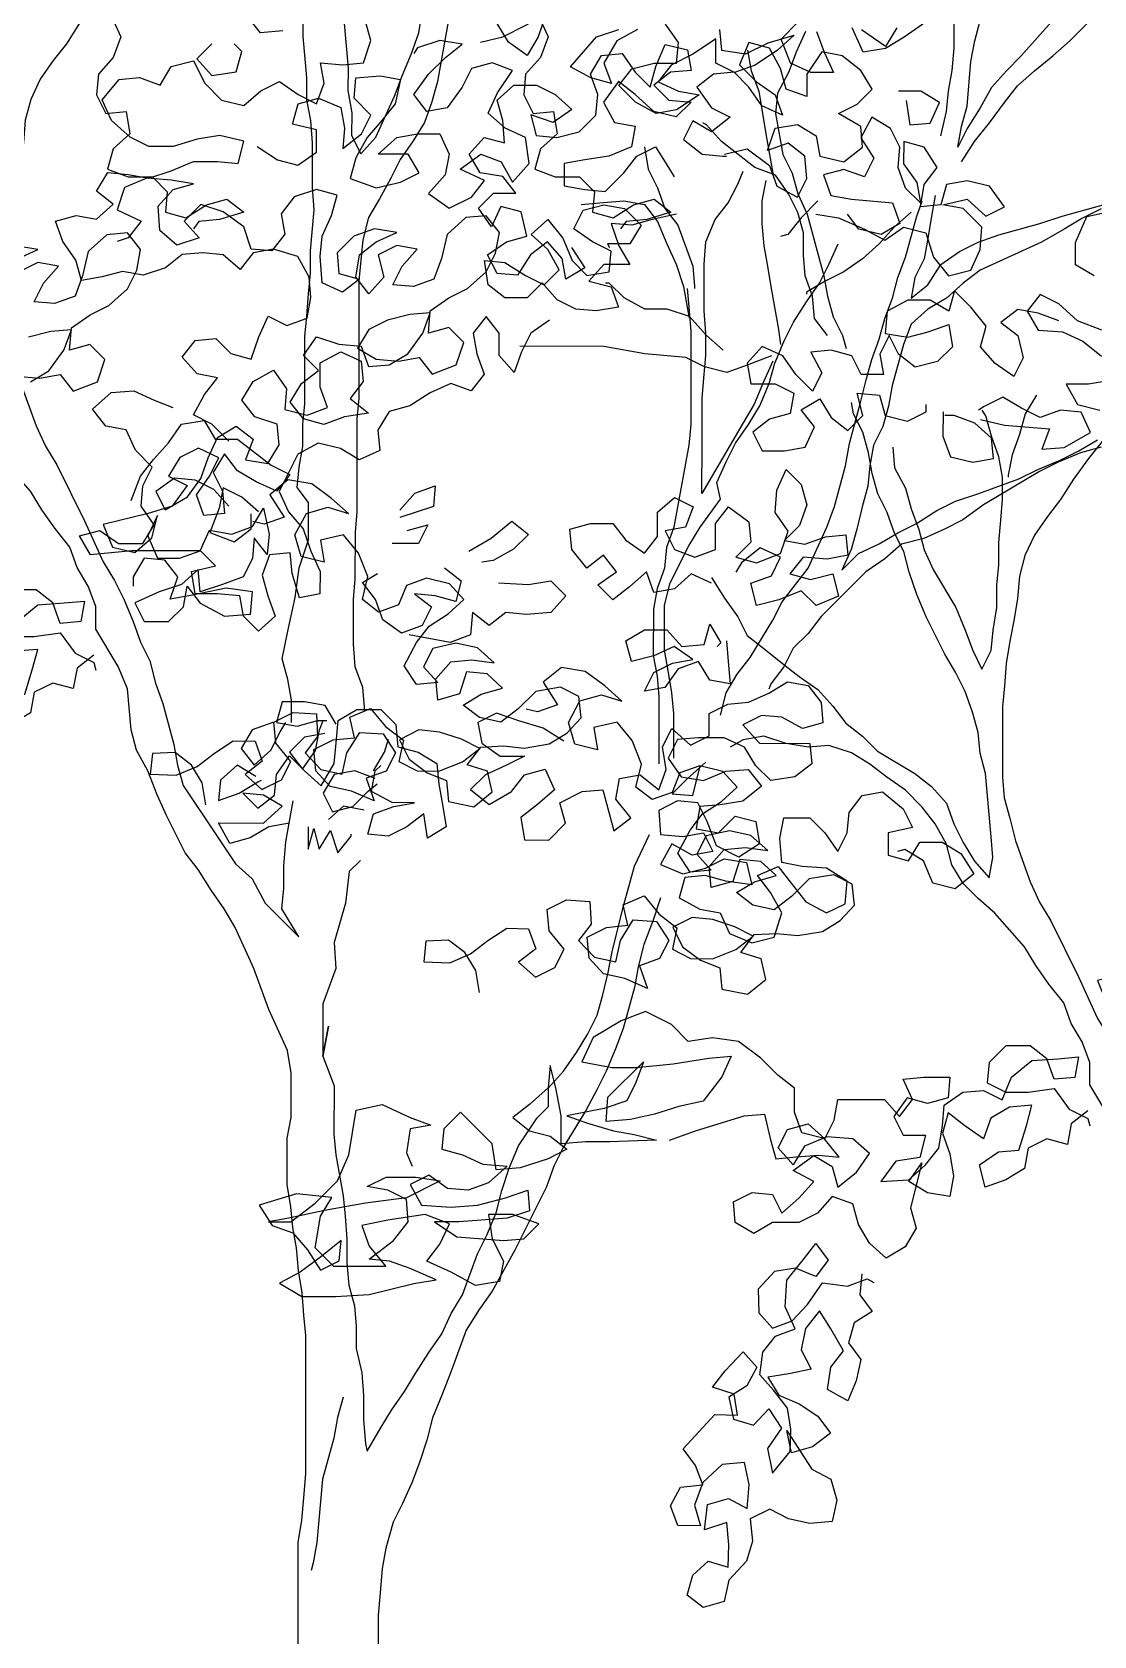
# Model space of a CAD drawing. Header units: inches. Extents: x 350994 to 353538, y 1581369 to 1583842.
# Drawn here: x 351256.225 to 351257.153, y 1583030.425 to 1583031.826 of the extents above; entities that cross this region are included whole.
import ezdxf

# ---------------------------------------------------------------- set-up
doc = ezdxf.new("R2010")
doc.units = ezdxf.units.IN
doc.header["$MEASUREMENT"] = 0
doc.linetypes.add('1', pattern=[0])
doc.layers.add('TREE', color=81, linetype='1')

# ---------------------------------------------------------------- blocks, each defined once
blk = doc.blocks.new('TREE_4')
at = {"color": 94}
for points in [[(-581.5, 6391.4), (-610.4, 6371.2), (-639.3, 6353.8), (-674, 6348.1), (-691.3, 6385.7)], [(-622, 6385.6), (-639.3, 6356.7), (-676.9, 6382.8)], [(-746.3, 6380), (-734.7, 6348.1), (-720.3, 6316.3), (-755, 6316.4), (-786.8, 6330.8), (-801.2, 6368.4), (-775.2, 6394.4)], [(-896.6, 6383), (-893.8, 6351.2), (-856.2, 6345.4), (-821.5, 6362.7), (-781, 6374.2), (-807, 6351.1), (-841.7, 6328), (-873.6, 6316.5), (-902.5, 6330.9), (-902.4, 6368.5), (-937.1, 6345.4), (-971.9, 6328.1), (-992.1, 6302.1), (-960.3, 6287.6), (-928.5, 6281.8), (-963.2, 6258.7), (-995.1, 6253), (-1026.8, 6270.3), (-1052.8, 6296.4), (-1032.6, 6322.4), (-997.9, 6331), (-963.2, 6331), (-960.3, 6362.8), (-980.5, 6391.7)], [(-1023.8, 6383.1), (-1055.7, 6365.8), (-1075.9, 6331.1), (-1064.4, 6299.3), (-1096.2, 6308), (-1128, 6325.4), (-1087.5, 6371.6), (-1052.8, 6383.1)], [(-1839.4, 6403.5), (-1825, 6371.7), (-1836.6, 6339.9), (-1859.7, 6313.9), (-1862.6, 6282.1), (-1848.2, 6253.1), (-1816.4, 6256), (-1810.7, 6221.3), (-1836.7, 6198.2), (-1845.4, 6166.4), (-1813.6, 6154.8), (-1776, 6154.8), (-1752.9, 6131.6), (-1755.8, 6099.8), (-1724, 6091.1), (-1692.2, 6111.3), (-1660.4, 6120), (-1634.4, 6099.7), (-1672, 6088.2), (-1703.8, 6085.3), (-1712.5, 6073.8)], [(-1657.6, 5744.7), (-1683.6, 5770.7), (-1712.5, 5785.2), (-1695.1, 5817), (-1674.9, 5843), (-1706.7, 5848.8), (-1729.8, 5874.9), (-1709.5, 5900.9), (-1677.7, 5903.7), (-1654.6, 5880.6), (-1622.8, 5871.9), (-1611.2, 5906.6), (-1596.7, 5938.4), (-1567.8, 5923.9), (-1536, 5935.4), (-1530.2, 5967.2), (-1533.1, 5999), (-1550.4, 6030.8), (-1588, 6042.4), (-1619.8, 6036.7), (-1640, 6010.7), (-1666, 6033.8), (-1697.8, 6036.8), (-1729.6, 6033.9), (-1755.7, 6013.7), (-1790.4, 6002.2), (-1822.2, 6008), (-1854, 5999.3), (-1885.8, 5993.6), (-1894.5, 6025.4), (-1914.7, 6054.3), (-1926.2, 6086.1), (-1894.4, 6094.8), (-1862.6, 6089), (-1836.6, 6112.1), (-1862.6, 6132.3), (-1845.2, 6161.2), (-1813.4, 6158.3), (-1781.6, 6152.5), (-1746.9, 6164), (-1712.2, 6178.4), (-1674.6, 6178.4), (-1642.8, 6175.5), (-1634.1, 6210.2), (-1671.6, 6218.9), (-1706.4, 6213.1), (-1743.9, 6201.6), (-1781.5, 6201.6), (-1810.4, 6216.1), (-1839.3, 6242.2), (-1853.8, 6274), (-1827.7, 6305.8), (-1795.9, 6308.6), (-1764.1, 6297), (-1746.7, 6325.9), (-1712, 6334.6), (-1694.7, 6299.9), (-1668.7, 6273.8), (-1634, 6265.1), (-1608, 6288.2), (-1579.1, 6302.7), (-1550.2, 6282.4), (-1521.3, 6267.9), (-1509.7, 6299.7), (-1515.4, 6331.5), (-1480.7, 6328.6), (-1448.9, 6331.4), (-1437.3, 6366.1), (-1446, 6397.9)], [(-1177.1, 6403.5), (-1162.6, 6371.7), (-1174.2, 6339.9), (-1197.4, 6313.9), (-1200.3, 6282.1), (-1185.9, 6253.1), (-1154.1, 6256), (-1148.3, 6221.3), (-1174.4, 6198.2), (-1183.1, 6166.4), (-1151.3, 6154.8), (-1113.7, 6154.8), (-1090.6, 6131.6), (-1093.5, 6099.8), (-1061.7, 6091.1), (-1029.9, 6111.3), (-998.1, 6120), (-972.1, 6099.7), (-1009.7, 6088.2), (-1041.5, 6085.3), (-1050.2, 6073.8)], [(-763.6, 6380), (-778.1, 6348.2), (-789.7, 6316.4), (-807.1, 6284.6), (-810, 6252.8), (-798.5, 6189.2), (-784.1, 6160.3), (-775.4, 6128.4), (-761, 6096.6), (-735.1, 6001.2), (-729.3, 5969.4), (-720.7, 5937.6), (-706.2, 5908.6), (-700.5, 5888.4)], [(-1613.8, 6201.5), (-1582.1, 6181.2), (-1550.3, 6172.5), (-1521.3, 6192.7), (-1521.3, 6227.4), (-1558.9, 6236.1), (-1550.2, 6267.9), (-1518.4, 6276.6), (-1483.7, 6262.1), (-1477.9, 6230.3), (-1480.8, 6198.5), (-1451.9, 6221.6), (-1437.4, 6250.5), (-1463.4, 6276.5), (-1460.5, 6308.3), (-1422.9, 6311.2), (-1391.1, 6305.4), (-1399.8, 6267.8), (-1420.1, 6241.8), (-1443.2, 6215.8), (-1460.6, 6184), (-1469.3, 6152.2), (-1428.9, 6137.7), (-1391.3, 6146.4), (-1362.3, 6160.8), (-1379.7, 6189.7), (-1425.9, 6189.8), (-1397, 6215.7), (-1365.2, 6221.5), (-1330.5, 6221.5), (-1316, 6189.7), (-1321.9, 6157.9), (-1347.9, 6129), (-1316.1, 6105.8), (-1281.4, 6123.1), (-1261.1, 6149.1), (-1298.7, 6166.5), (-1266.9, 6189.6), (-1235.1, 6178), (-1217.8, 6146.2), (-1191.7, 6175.1), (-1197.5, 6215.6), (-1229.3, 6230), (-1255.3, 6253.2), (-1240.8, 6285), (-1217.6, 6319.7), (-1249.4, 6331.3), (-1281.2, 6322.6), (-1295.7, 6293.7), (-1318.9, 6261.9), (-1350.7, 6256.2), (-1370.9, 6282.2), (-1347.7, 6314), (-1321.7, 6340), (-1295.7, 6360.2), (-1330.3, 6366), (-1365, 6354.5), (-1370.8, 6345.8)], [(-853.3, 6351.1), (-847.5, 6319.3), (-836, 6287.5), (-824.5, 6218.1), (-813, 6154.5)], [(-607.6, 6272.9), (-601.9, 6235.3), (-570, 6238.1), (-555.6, 6269.9), (-584.5, 6287.3), (-619.2, 6287.3)], [(-729.4, 5908.7), (-749.6, 5934.7), (-752.4, 5969.4), (-764, 6001.2), (-766.8, 6033), (-766.8, 6067.7), (-775.5, 6099.5), (-789.9, 6128.5), (-810.1, 6157.4), (-841.9, 6169), (-893.9, 6209.5), (-917, 6235.5), (-922.8, 6238.4)], [(-1657.7, 5643.5), (-1680.8, 5669.6), (-1709.7, 5684), (-1741.5, 5687), (-1770.5, 5666.7), (-1756, 5637.8), (-1721.3, 5658), (-1701, 5686.9), (-1689.5, 5718.7), (-1675, 5750.5), (-1646, 5767.8), (-1620, 5747.6), (-1631.6, 5715.8), (-1596.9, 5710), (-1579.6, 5738.8), (-1582.4, 5770.7), (-1617.1, 5782.3), (-1637.3, 5808.3), (-1620, 5837.2), (-1588.1, 5854.5), (-1567.9, 5825.6), (-1570.8, 5793.8), (-1536.2, 5785.1), (-1504.3, 5796.6), (-1515.9, 5828.4), (-1515.8, 5866), (-1484, 5883.3), (-1452.2, 5868.8), (-1449.4, 5837), (-1469.6, 5811), (-1440.7, 5787.9), (-1478.3, 5782.1), (-1510.1, 5770.6), (-1541.9, 5779.3), (-1562.2, 5805.3), (-1544.8, 5834.2), (-1518.7, 5854.4), (-1541.9, 5877.6), (-1521.6, 5906.5), (-1486.9, 5894.9), (-1452.2, 5892), (-1440.7, 5860.2), (-1408.9, 5863), (-1379.9, 5880.3), (-1356.8, 5912.1), (-1345.2, 5943.9), (-1377, 5941.1), (-1411.7, 5932.4), (-1440.6, 5918), (-1458, 5889.1), (-1429.1, 5871.7), (-1394.4, 5868.8), (-1362.6, 5874.5), (-1342.4, 5848.5), (-1304.8, 5862.9), (-1293.2, 5897.6), (-1316.3, 5920.8), (-1348.1, 5912.1), (-1345.2, 5946.8), (-1316.3, 5967), (-1287.3, 5981.5), (-1258.4, 6007.4), (-1243.9, 6036.3), (-1238.1, 6068.1), (-1258.3, 6094.2), (-1290.1, 6091.3), (-1319.1, 6065.3), (-1327.8, 6027.7), (-1339.4, 5996), (-1371.2, 5984.4), (-1403, 5987.3), (-1388.5, 6016.2), (-1365.3, 6042.2), (-1397.1, 6048.1), (-1426.1, 6033.6), (-1417.4, 5998.9), (-1440.6, 5972.9), (-1460.8, 5999), (-1455, 6033.6), (-1428.9, 6053.9), (-1397.1, 6068.3), (-1431.8, 6074.1), (-1463.6, 6062.6), (-1489.7, 6036.6), (-1486.8, 6004.8), (-1455, 5996.1), (-1481, 5975.8), (-1512.8, 5990.3), (-1515.7, 6030.8), (-1512.8, 6062.6), (-1498.3, 6094.4), (-1489.6, 6126.2), (-1521.4, 6134.9), (-1556.1, 6123.4), (-1576.3, 6097.4), (-1570.6, 6065.6), (-1590.9, 6039.6), (-1622.7, 6042.5), (-1634.2, 6077.2), (-1666, 6100.3), (-1700.7, 6111.9), (-1726.7, 6085.9), (-1703.6, 6059.9), (-1738.3, 6048.4), (-1764.3, 6071.5), (-1767.2, 6109.1), (-1744, 6135.1), (-1712.2, 6143.8), (-1746.9, 6149.6), (-1784.5, 6152.5), (-1819.2, 6138.1), (-1830.8, 6103.4), (-1793.2, 6086), (-1813.5, 6060), (-1830.8, 6054.2)], [(-1965.2, 5836.6), (-1936.3, 5853.9), (-1913.1, 5885.7), (-1901.5, 5917.5), (-1933.4, 5914.6), (-1968.1, 5906)], [(-1985.5, 5845.3), (-1950.8, 5842.3), (-1919, 5848.1), (-1898.7, 5822.1), (-1861.1, 5836.5), (-1849.5, 5871.2), (-1872.7, 5894.3), (-1904.5, 5885.7), (-1901.5, 5920.4), (-1872.6, 5940.6), (-1843.7, 5955), (-1814.7, 5981), (-1800.3, 6009.9), (-1794.5, 6041.7), (-1814.7, 6067.7), (-1846.5, 6064.9), (-1875.4, 6038.9), (-1884.1, 6001.3), (-1895.7, 5969.5), (-1927.5, 5958), (-1959.3, 5960.9), (-1944.8, 5989.8), (-1921.7, 6015.8), (-1953.5, 6021.6), (-1982.4, 6007.2)], [(-1985.3, 6027.4), (-1953.5, 6041.8), (-1988.2, 6047.7)], [(-963.4, 6096.8), (-1001, 6088.2), (-1032.8, 6079.5), (-1064.6, 6082.4), (-1053.1, 6047.7), (-1035.7, 6018.8), (-1076.2, 6018.8), (-1099.4, 5992.8), (-1064.7, 5984.1), (-1053.2, 5952.3), (-1087.9, 5946.6), (-1119.7, 5949.5), (-1148.6, 5964), (-1171.7, 5990), (-1194.8, 5966.9), (-1229.5, 5966.9), (-1255.5, 5987.2), (-1261.3, 6024.8), (-1229.5, 6021.9), (-1197.7, 6001.6), (-1168.8, 5987.1), (-1145.6, 6010.2), (-1162.9, 6042.1), (-1188.9, 6065.2), (-1162.9, 6088.3), (-1139.8, 6059.4), (-1125.4, 6024.7), (-1102.3, 6001.5), (-1067.6, 6007.3), (-1064.6, 6039.1), (-1093.5, 6053.6), (-1122.4, 6073.8), (-1108, 6102.7), (-1076.1, 6111.4), (-1044.3, 6105.6), (-1018.3, 6079.5), (-1035.7, 6050.6), (-1070.4, 6050.6), (-1067.5, 6044.9)], [(-32.8, 5673.8), (-67.5, 5671), (-90.6, 5699.9)], [(-315.8, 6000.8), (-344.7, 6018.2), (-344.7, 6052.9), (-327.3, 6093.3), (-286.8, 6102)], [(-304.3, 5916.9), (-341.9, 5931.4), (-370.8, 5957.5), (-399.7, 5972), (-420, 5946), (-402.6, 5917), (-365.1, 5914.1), (-333.3, 5899.6), (-304.4, 5876.5)], [(-290, 5838.9), (-324.7, 5833.1), (-359.4, 5833.1), (-342, 5801.3), (-307.3, 5792.6)], [(-891.3, 5885.7), (-917.3, 5908.8), (-943.3, 5937.8), (-978, 5949.4), (-1012.7, 5949.4), (-1044.5, 5966.8), (-1067.6, 5989.9), (-1073.4, 5989.9)], [(-370.8, 5931.5), (-402.6, 5943.1), (-434.4, 5948.9), (-460.5, 5928.7), (-434.5, 5908.4), (-425.8, 5873.7), (-440.3, 5844.8), (-469.2, 5865.1), (-492.3, 5891.1), (-483.6, 5922.9), (-506.7, 5951.8), (-532.7, 5977.9), (-541.4, 5946.1), (-570.3, 5963.4), (-605, 5963.5), (-636.8, 5946.2), (-639.7, 5911.5), (-605, 5905.7), (-573.2, 5914.3), (-541.4, 5925.8), (-535.7, 5891.1), (-558.8, 5868), (-593.5, 5859.4), (-619.5, 5879.6), (-634, 5908.6), (-648.4, 5879.7), (-642.7, 5847.9), (-677.4, 5847.9), (-691.8, 5876.8), (-723.6, 5885.5), (-755.4, 5882.7), (-738.1, 5850.8), (-752.6, 5821.9), (-778.6, 5848), (-798.8, 5876.9), (-830.6, 5891.4), (-853.7, 5865.4), (-848, 5833.6), (-810.4, 5833.6), (-781.5, 5819.1), (-787.3, 5787.3), (-819.1, 5778.6), (-845.2, 5758.4), (-830.7, 5729.5), (-796, 5729.5), (-764.2, 5735.2), (-749.7, 5767), (-770, 5793), (-741, 5810.4), (-723.7, 5781.4), (-697.7, 5761.2), (-674.5, 5784.3), (-683.2, 5819), (-648.5, 5816.1), (-639.9, 5784.3), (-605.2, 5775.5), (-576.2, 5790), (-576.2, 5801.5)], [(1158.4, 5687.2), (1112.1, 5635.2), (1089, 5612.1), (1065.8, 5586.1), (1048.5, 5554.3), (1028.2, 5522.5), (1013.7, 5493.6), (1019.5, 5525.4), (1028.2, 5557.2), (1034.1, 5626.6), (1039.9, 5658.4), (1048.6, 5690.2)], [(-1160.2, 5932.2), (-1189.1, 5912), (-1203.6, 5883.1), (-1215.2, 5851.3), (-1238.3, 5877.3), (-1238.2, 5912), (-1258.5, 5938.1), (-1278.7, 5912.1), (-1273, 5880.2), (-1261.4, 5848.4), (-1281.7, 5822.4), (-1313.5, 5834), (-1345.3, 5819.6), (-1377.1, 5799.4), (-1408.9, 5790.7), (-1426.3, 5761.8), (-1423.4, 5730), (-1455.3, 5715.6), (-1484.2, 5733), (-1518.8, 5741.7), (-1550.7, 5724.4), (-1579.6, 5666.6), (-1565.2, 5634.7), (-1542.1, 5608.7), (-1530.6, 5574), (-1516.1, 5542.2), (-1516.2, 5507.5), (-1548, 5501.7), (-1559.5, 5539.3), (-1562.4, 5571.1), (-1594.2, 5568.3), (-1605.8, 5536.5), (-1597.1, 5504.7), (-1585.6, 5472.9), (-1611.6, 5449.7), (-1634.7, 5472.9), (-1640.5, 5504.7), (-1675.2, 5507.6), (-1709.9, 5507.7), (-1715.6, 5542.4), (-1678, 5551), (-1701.2, 5574.2), (-1808.1, 5574.3), (-1871.7, 5568.5), (-1889.1, 5597.5), (-1857.3, 5606.1), (-1828.4, 5585.8), (-1790.8, 5585.8), (-1773.4, 5614.7), (-1793.6, 5643.6), (-1790.7, 5675.4), (-1776.2, 5704.3), (-1802.2, 5730.4), (-1816.6, 5762.2), (-1848.4, 5768), (-1868.6, 5794), (-1839.7, 5820), (-1805, 5822.9), (-1773.2, 5808.4), (-1744.3, 5796.8)], [(-816.1, 5876.9), (-853.7, 5862.5), (-885.6, 5851), (-920.2, 5859.7), (-949.1, 5874.2), (-1012.7, 5880), (-1076.3, 5891.6), (-1206.4, 5891.7)], [(224.6, 5693.8), (218.8, 5662), (212.9, 5627.3), (207.1, 5595.5), (198.4, 5563.7), (186.8, 5532), (169.5, 5503.1), (149.2, 5474.2), (134.7, 5445.3), (117.3, 5413.5), (100, 5384.6), (91.2, 5349.9), (85.4, 5286.3), (85.2, 5104.1), (82.3, 5072.3), (82.2, 4927.8), (79.3, 4896), (79.2, 4823.7), (76.3, 4791.9), (76.2, 4722.5), (79.1, 4687.8), (90.6, 4656), (93.5, 4624.2), (93.5, 4618.4)], [(987.7, 5511), (996.4, 5548.6), (999.3, 5580.4), (1005.1, 5612.2), (1008.1, 5646.9), (1008.2, 5756.7), (993.7, 5788.5), (976.4, 5820.4), (956.2, 5860.9)], [(-909, 5533), (-888.8, 5501.1), (-868.6, 5472.2), (-854.1, 5443.3), (-828.1, 5423), (-799.2, 5399.9), (-773.2, 5379.6), (-744.3, 5359.3), (-721.2, 5333.3), (-701, 5307.2), (-675, 5287), (-651.9, 5263.8), (-594.1, 5229.1), (-568.1, 5208.8), (-545, 5182.8), (-533.5, 5151), (-519, 5122), (-501.7, 5093.1), (-478.6, 5067.1), (-472.8, 5098.9), (-475.6, 5130.7), (-478.5, 5165.4), (-484.2, 5229), (-492.9, 5260.8), (-495.7, 5292.6), (-504.4, 5324.4), (-515.9, 5356.2), (-530.3, 5385.2), (-547.7, 5414.1), (-576.5, 5471.9), (-591, 5506.6), (-602.5, 5541.3), (-611.1, 5573.2), (-625.6, 5602.1), (-637.1, 5633.9), (-651.5, 5662.8), (-660.2, 5694.6), (-665.9, 5726.4), (-674.6, 5758.3), (-689, 5787.2), (-691.9, 5804.5)], [(-492.4, 5778.3), (-454.8, 5769.6), (-385.4, 5763.8), (-397, 5732), (-362.3, 5734.8), (-321.8, 5757.9), (-336.3, 5789.8), (-368.1, 5792.7), (-399.9, 5781.1), (-428.8, 5795.6), (-457.7, 5813), (-486.6, 5798.6), (-495.3, 5792.8)], [(-405.6, 5815.8), (-423, 5786.9), (-431.7, 5755.1), (-443.3, 5723.4), (-449.1, 5691.6), (-449.1, 5688.7)], [(-628.3, 5735.1), (-625.5, 5703.3), (-608.2, 5671.5), (-599.5, 5639.6), (-588, 5607.8), (-579.3, 5576), (-564.9, 5544.2), (-530.3, 5486.3), (-515.8, 5451.6), (-504.3, 5419.8), (-489.9, 5390.9), (-475.4, 5419.8), (-472.5, 5451.6), (-466.6, 5486.3), (-466.6, 5521), (-463.7, 5552.8), (-463.7, 5587.5), (-460.7, 5622.2), (-457.8, 5654), (-457.8, 5688.7), (-463.5, 5720.5), (-475.1, 5752.3), (-483.7, 5784.1), (-489.5, 5792.8)], [(-550.2, 5790), (-550.3, 5752.4), (-538.7, 5720.5), (-504, 5711.8), (-472.2, 5717.6), (-475.1, 5749.4), (-501.1, 5772.6), (-532.9, 5784.2), (-547.3, 5784.2)], [(48.3, 5786.5), (48.2, 5751.8), (54, 5720), (62.6, 5685.3), (68.4, 5615.9), (68.3, 5581.2), (74.1, 5546.5), (74, 5511.8), (88.5, 5482.9), (111.6, 5508.9), (140.6, 5572.5), (152.2, 5604.3), (166.7, 5638.9), (178.3, 5670.7), (184.1, 5705.4), (195.7, 5740.1), (195.7, 5748.8)], [(1019.5, 5470.5), (1039.7, 5502.3), (1062.9, 5531.1), (1086.1, 5562.9), (1106.3, 5588.9), (1132.4, 5612), (1161.3, 5635.1), (1187.3, 5658.3), (1213.4, 5684.2), (1239.4, 5707.4), (1268.4, 5724.7), (1300.2, 5739.1), (1332, 5750.6), (1363.8, 5759.3), (1395.6, 5762.1), (1427.4, 5770.8), (1462.1, 5776.5), (1493.9, 5782.3), (1566.2, 5782.2), (1598, 5770.6), (1609.6, 5762)], [(-301.6, 5746.4), (-324.8, 5717.5), (-347.9, 5685.7), (-368.2, 5653.9), (-388.5, 5627.9), (-408.7, 5599), (-423.2, 5567.2), (-431.9, 5535.4), (-434.8, 5500.7), (-440.6, 5466), (-446.5, 5434.2), (-452.3, 5399.5), (-455.2, 5364.8), (-458.1, 5333), (-458.2, 5223.2), (-455.4, 5191.4), (-446.7, 5159.6), (-438.1, 5124.8), (-415, 5061.2), (-400.6, 5029.4), (-383.2, 5000.5), (-340, 4913.7), (-311.1, 4850.1), (-293.8, 4821.1), (-279.3, 4792.2), (-264.9, 4757.5), (-253.4, 4725.7), (-239, 4696.8), (-230.3, 4662.1), (-218.8, 4630.2), (-201.5, 4566.6), (-195.7, 4534.8), (-187.1, 4503), (-135.1, 4424.9), (-135.1, 4424.9), (-106.2, 4381.5), (-80.2, 4358.3), (-60, 4320.7), (-8, 4268.6), (-34, 4312), (-31.1, 4343.8), (-31.1, 4378.5), (-28.1, 4416.1), (-16.5, 4479.7)], [(-909, 5524.3), (-940.8, 5538.8), (-966.8, 5515.7), (-998.6, 5509.9), (-1010.2, 5541.7), (-1036.2, 5518.6), (-1062.2, 5498.4), (-1085.4, 5521.5), (-1056.4, 5541.8), (-1076.6, 5567.8), (-1102.7, 5547.6), (-1125.8, 5576.5), (-1128.6, 5608.3), (-1096.8, 5617), (-1062.1, 5616.9), (-1041.9, 5590.9), (-1013, 5570.6), (-992.8, 5596.6), (-992.7, 5634.2), (-966.7, 5657.3), (-937.8, 5642.8), (-949.4, 5611.1), (-981.2, 5605.3), (-966.8, 5576.4), (-935, 5564.8), (-903.2, 5576.3), (-903.1, 5616.8), (-882.9, 5642.8), (-851.1, 5619.6), (-848.2, 5587.8), (-871.4, 5564.7), (-839.6, 5556), (-802, 5570.4), (-790.4, 5605.1), (-810.6, 5634.1), (-807.7, 5668.8), (-793.2, 5700.5), (-770.1, 5677.4), (-761.4, 5645.6), (-773, 5613.8), (-796.2, 5590.7), (-764.4, 5584.9), (-732.5, 5596.4), (-700.7, 5599.3), (-697.9, 5567.5), (-729.7, 5561.7), (-767.3, 5564.6), (-787.5, 5538.6), (-755.7, 5529.9), (-721, 5538.6), (-712.4, 5503.9), (-747.1, 5489.4), (-770.2, 5512.6), (-804.9, 5498.2), (-839.6, 5489.5), (-848.3, 5524.2), (-816.4, 5535.8), (-802, 5564.7), (-833.8, 5579.1), (-862.7, 5556), (-871.4, 5541.6)], [(-19.3, 4601.1), (-19.3, 4635.8), (-25, 4667.6), (-33.7, 4699.5), (-25, 4742.8), (-13.3, 4794.9), (-7.5, 4841.1), (7, 4884.5), (7, 4942.3), (-10.3, 4965.4), (-7.4, 4997.2), (-1.6, 5029), (-1.5, 5063.7), (1.4, 5095.5), (1.5, 5199.6), (4.4, 5231.4), (7.3, 5266.1), (10.2, 5297.9), (10.3, 5332.6), (16.1, 5396.2), (13.3, 5430.9), (13.3, 5500.3), (10.5, 5535), (4.7, 5566.8), (4.7, 5601.5), (-1, 5665.1), (-0.9, 5711.4)], [(273.7, 5656.2), (308.4, 5664.8), (343.1, 5682.2), (374.9, 5699.5), (363.3, 5664.8), (345.9, 5635.9), (317.1, 5656.2), (299.7, 5685.1), (296.8, 5685.1)], [(-1693, 5180.2), (-1698.6, 5214.5), (-1715.4, 5242.2), (-1740.7, 5261.6), (-1775.9, 5260), (-1779.2, 5227.8), (-1739, 5226.4), (-1706.5, 5240), (-1679.7, 5260.7), (-1650.5, 5279.9), (-1616.8, 5279.1), (-1605.6, 5248.1), (-1632.4, 5227.4), (-1606.1, 5204), (-1576, 5219.1), (-1561.5, 5247.6), (-1584.6, 5275.9), (-1587.8, 5308.7), (-1557.7, 5323.9), (-1521.6, 5321.6), (-1519.9, 5286.3), (-1539.3, 5261), (-1514.6, 5235.1), (-1481.6, 5227.9), (-1474.4, 5260.9), (-1454.3, 5292.7), (-1418.1, 5290.4), (-1399, 5261.2), (-1413.5, 5232.8), (-1444.5, 5221.6), (-1432.4, 5186.6), (-1467.3, 5201.8), (-1500.4, 5209), (-1522.6, 5233.3), (-1525.8, 5266.1), (-1495.7, 5281.3), (-1462.9, 5284.5), (-1470.1, 5316.4), (-1437.6, 5330), (-1414.4, 5301.7), (-1386.6, 5280.7), (-1393.8, 5247.7), (-1365.4, 5233.1), (-1331.7, 5232.4), (-1295.1, 5246.9), (-1268.4, 5267.6), (-1296.8, 5282.1), (-1330.8, 5293.3), (-1362.9, 5296.6), (-1393, 5281.4), (-1377.9, 5251.3), (-1350.1, 5230.3), (-1320.1, 5218.2), (-1316.9, 5185.4), (-1277.4, 5177.5), (-1249.1, 5200.7), (-1256.3, 5232.6), (-1287.8, 5242.3), (-1266.8, 5270), (-1231.6, 5271.7), (-1199.4, 5268.5), (-1161.1, 5275), (-1133.4, 5291.8), (-1111.5, 5315.6), (-1114.7, 5348.4), (-1143.2, 5362.9), (-1181.5, 5356.4), (-1208.9, 5329.2), (-1235.7, 5308.5), (-1268.8, 5315.7), (-1294.1, 5335.2), (-1266.4, 5351.9), (-1233, 5361.5), (-1256.8, 5383.4), (-1288.9, 5386.6), (-1300.1, 5352.6), (-1333.6, 5343), (-1336.8, 5375.8), (-1313.4, 5402.1), (-1280.6, 5405.3), (-1246, 5400.5), (-1272.2, 5423.9), (-1305.3, 5431.1), (-1341.2, 5423), (-1355.7, 5394.6), (-1333.5, 5370.3), (-1366.3, 5367.1), (-1385.4, 5396.3), (-1366.3, 5432), (-1346.8, 5457.4), (-1317.6, 5476.6), (-1293.3, 5498.8), (-1315.6, 5523.1), (-1351.1, 5531.9), (-1382.1, 5520.7), (-1394.2, 5490.7), (-1425.2, 5479.5), (-1450.5, 5499), (-1441.8, 5534.5), (-1456.3, 5571), (-1479.5, 5599.3), (-1515.4, 5591.2), (-1509.7, 5556.9), (-1545.2, 5565.6), (-1554.9, 5599.1), (-1537.2, 5632.4), (-1503.8, 5642), (-1472.2, 5632.4), (-1498.5, 5655.8), (-1528.7, 5678.3), (-1565.8, 5684.6), (-1594.1, 5661.5), (-1571.6, 5626.7), (-1602.6, 5615.6), (-1620.3, 5619.9)], [(-1611.5, 5634.8), (-1637.5, 5657.9), (-1666.4, 5672.4), (-1672.2, 5640.6), (-1686.7, 5603.1), (-1649.1, 5588.6), (-1623.1, 5608.8), (-1623, 5631.9)], [(-142.7, 5653.7), (-165.8, 5630.6), (-142.7, 5604.5), (-105.1, 5610.3), (-96.4, 5642.1), (-108, 5653.7)], [(415.1, 5338), (435.3, 5306.2), (406.3, 5288.9), (400.6, 5320.7), (377.5, 5346.7), (351.4, 5326.5), (331.2, 5294.7), (299.4, 5297.7), (284.9, 5326.6), (313.9, 5346.8), (345.7, 5355.4), (337, 5393), (305.3, 5401.7), (290.8, 5369.9), (270.6, 5398.9), (293.7, 5422), (328.4, 5422), (308.2, 5448), (273.5, 5453.8), (256.2, 5482.7), (279.3, 5508.7), (311.1, 5500), (308.3, 5534.7), (299.6, 5566.5), (325.7, 5589.6), (360.4, 5589.6), (389.3, 5575.1), (415.3, 5552), (386.3, 5531.8), (351.6, 5543.4), (360.3, 5511.6), (392.1, 5508.6), (426.8, 5517.3), (452.8, 5543.3), (455.8, 5575.1), (444.2, 5606.9), (461.6, 5635.8), (493.4, 5638.6), (513.6, 5609.7), (536.7, 5586.6), (545.4, 5618.4), (559.9, 5653), (594.6, 5644.3), (600.4, 5612.5), (568.6, 5609.7), (542.5, 5589.5), (565.6, 5566.3), (600.3, 5563.4), (577.2, 5540.3), (542.5, 5549), (513.6, 5575), (487.6, 5595.3), (464.4, 5563.5), (481.7, 5531.7), (513.5, 5525.9), (507.7, 5494.1), (473, 5479.6), (435.4, 5473.9), (403.6, 5468.1), (403.6, 5433.4), (435.4, 5427.6), (467.2, 5424.7), (496.1, 5453.6), (516.4, 5479.6), (545.3, 5494), (565.5, 5462.2), (574.2, 5447.7)], [(652.3, 5482.4), (687, 5491), (721.7, 5465), (733.2, 5433.1), (765, 5415.8), (779.5, 5444.7), (776.6, 5479.4), (750.6, 5499.6), (718.8, 5488.1), (730.4, 5522.8), (765.1, 5528.5), (794, 5511.2), (799.7, 5479.3), (837.3, 5470.6), (866.2, 5493.7), (863.4, 5525.5), (828.7, 5545.8), (857.6, 5560.2), (880.8, 5583.4), (863.5, 5612.3), (834.6, 5635.4), (802.8, 5641.3), (779.6, 5606.6), (779.6, 5571.9), (747.8, 5583.5), (739.1, 5615.3), (721.8, 5647.1), (690, 5655.8), (675.5, 5621.1), (701.5, 5595.1), (730.4, 5574.8), (742, 5543), (710.2, 5557.5), (690, 5586.4), (666.9, 5609.6), (635, 5606.7), (609, 5586.5), (632.1, 5554.7), (661, 5540.2), (632.1, 5517.1), (603.2, 5534.5), (588.7, 5505.6), (617.6, 5482.4), (649.4, 5479.5), (655.2, 5479.5)], [(793.9, 5389.7), (828.6, 5383.9), (869, 5366.5), (900.8, 5349.1), (929.7, 5369.4), (964.4, 5360.7), (976, 5323.1), (999.1, 5294.1), (1033.8, 5302.8), (1048.3, 5334.6), (1051.2, 5369.2), (1022.3, 5398.2), (990.5, 5404), (1028.1, 5412.6), (1057, 5386.6), (1085.9, 5401), (1062.8, 5432.8), (1028.1, 5441.5), (996.3, 5435.8), (987.6, 5404), (955.8, 5401.1), (961.6, 5435.8), (981.9, 5461.8), (961.7, 5493.7), (929.9, 5502.4), (929.8, 5467.7), (950, 5438.7), (955.8, 5406.9), (932.7, 5430.1), (921.2, 5461.9), (924.1, 5493.7), (909.6, 5522.6), (880.7, 5540), (863.4, 5508.2), (883.6, 5476.4), (869.1, 5447.5), (837.3, 5459.1), (805.5, 5450.4), (817, 5418.6), (848.8, 5412.8), (912.4, 5407), (924, 5375.1), (895, 5357.8), (860.4, 5366.5), (843, 5389.7)], [(528, 5494.1), (533.7, 5459.4), (548.1, 5430.4), (559.7, 5398.6), (579.9, 5372.6), (603, 5308.9), (605.8, 5277.1), (605.8, 5274.2)], [(-885.9, 5434.6), (-883.1, 5402.8), (-880.2, 5368.1), (-912, 5373.9), (-929.3, 5402.9), (-961.1, 5391.3), (-981.4, 5362.4), (-1013.2, 5356.7), (-998.7, 5385.6), (-969.8, 5400), (-938, 5405.8), (-966.9, 5426), (-998.7, 5411.6), (-1033.4, 5403), (-1042.1, 5434.8), (-1013.1, 5452.1), (-978.4, 5452.1), (-955.3, 5426), (-920.6, 5428.9), (-911.9, 5460.7), (-894.6, 5431.7), (-900.4, 5426)], [(727.2, 5161.4), (712.7, 5129.6), (698.2, 5094.9), (680.8, 5066), (617.1, 4956.2), (617.2, 5034.3), (617.2, 5103.6), (620.2, 5135.4), (623.1, 5170.1), (623.1, 5204.8), (620.3, 5239.5), (620.3, 5311.8), (623.2, 5346.5), (637.7, 5381.2), (658, 5407.2), (672.5, 5436.1), (681.2, 5456.3)], [(978.9, 5418.5), (973.1, 5386.7), (967.3, 5352), (961.5, 5320.2), (947, 5291.3), (941.2, 5259.5), (967.2, 5279.7), (987.5, 5311.5), (1016.4, 5331.7), (1045.4, 5346.1), (1077.2, 5357.7), (1140.8, 5374.9), (1175.5, 5386.5), (1239.1, 5403.8), (1268.1, 5418.2), (1297, 5435.5), (1323, 5455.7), (1337.5, 5470.2)], [(715.9, 5441.8), (710, 5410), (710, 5375.3), (712.9, 5340.6), (718.6, 5308.8), (724.4, 5274.1), (735.9, 5210.5), (738.8, 5187.4)], [(1236.2, 5398), (1207.3, 5383.6), (1178.4, 5366.2), (1143.7, 5346), (1048.2, 5302.7), (1022.2, 5282.5), (996.1, 5259.4), (967.2, 5242.1), (941.2, 5219), (929.6, 5187.2), (912.2, 5123.6), (906.4, 5091.8), (897.7, 5060), (883.2, 5031.1), (877.4, 4999.3), (874.4, 4967.5), (865.7, 4935.7), (857, 4901), (848.3, 4869.2), (833.8, 4837.4), (859.9, 4863.4), (891.7, 4877.9), (920.6, 4895.2), (949.6, 4909.6), (981.4, 4929.8), (1010.3, 4944.3), (1045, 4955.8), (1108.6, 4978.9), (1137.6, 4993.3), (1172.3, 5007.7), (1201.2, 5022.2), (1230.1, 5039.5)], [(429.6, 5404.5), (464.3, 5407.4), (496.1, 5410.2), (527.9, 5404.4), (548.1, 5378.4), (562.5, 5343.7), (577, 5311.9), (588.5, 5277.1), (594.2, 5245.3), (597.1, 5228)], [(645.7, 4612.1), (654.4, 4646.8), (671.8, 4675.7), (692, 4701.7), (726.8, 4759.5), (741.3, 4788.4), (781.8, 4840.4), (810.8, 4904), (822.4, 4935.8), (839.8, 4999.4), (845.6, 5034), (863, 5097.6), (871.7, 5132.3), (880.4, 5164.1), (892, 5195.9), (900.7, 5227.7), (912.3, 5259.5), (921, 5291.3), (932.6, 5323.1), (950, 5386.7), (958.7, 5409.8)], [(796.8, 5410), (770.7, 5384), (750.5, 5358), (738.9, 5355.1)], [(-1269.1, 4889.2), (-1274.7, 4923.6), (-1291.5, 4951.3), (-1316.8, 4970.7), (-1352.1, 4969), (-1355.3, 4936.9), (-1315.1, 4935.4), (-1282.6, 4949.1), (-1255.8, 4969.8), (-1226.6, 4988.9), (-1192.9, 4988.2), (-1181.7, 4957.2), (-1208.5, 4936.4), (-1182.2, 4913), (-1152.1, 4928.2), (-1137.6, 4956.6), (-1160.7, 4984.9), (-1163.9, 5017.8), (-1133.8, 5032.9), (-1097.7, 5030.6), (-1096, 4995.4), (-1115.4, 4970), (-1090.7, 4944.1), (-1057.7, 4936.9), (-1050.5, 4970), (-1030.4, 5001.8), (-994.2, 4999.5), (-975.1, 4970.2), (-989.6, 4941.8), (-1020.6, 4930.6), (-1008.5, 4895.6), (-1043.4, 4910.8), (-1076.5, 4918), (-1098.7, 4942.3), (-1101.9, 4975.2), (-1071.8, 4990.3), (-1039, 4993.5), (-1046.2, 5025.5), (-1013.7, 5039.1), (-990.5, 5010.8), (-962.7, 4989.8), (-969.9, 4956.7), (-941.5, 4942.2), (-907.8, 4941.4), (-871.3, 4955.9), (-844.5, 4976.7), (-872.9, 4991.2), (-906.9, 5002.4), (-939, 5005.6), (-969.2, 4990.4), (-954, 4960.3), (-926.2, 4939.4), (-896.2, 4927.3), (-893, 4894.4), (-853.5, 4886.6), (-825.2, 4909.7), (-832.4, 4941.7), (-863.9, 4951.3), (-842.9, 4979.1), (-807.7, 4980.8), (-775.5, 4977.5), (-737.2, 4984.1), (-709.5, 5000.8), (-687.6, 5024.6), (-690.9, 5057.4), (-719.3, 5072), (-757.6, 5065.4), (-785, 5038.3), (-811.8, 5017.6), (-844.9, 5024.8), (-870.2, 5044.2), (-842.5, 5060.9), (-809.1, 5070.6), (-832.9, 5092.4), (-865.1, 5095.7), (-876.3, 5061.7), (-909.7, 5052.1), (-912.9, 5084.9), (-889.5, 5111.1), (-856.7, 5114.3), (-822.1, 5109.6), (-848.3, 5133), (-881.4, 5140.2), (-917.3, 5132.1), (-931.8, 5103.7), (-909.6, 5079.3), (-942.4, 5076.1), (-961.5, 5105.3), (-942.4, 5141.1), (-922.9, 5166.4), (-893.7, 5185.6), (-869.4, 5207.9), (-891.7, 5232.2), (-927.2, 5240.9), (-958.2, 5229.8), (-970.3, 5199.8), (-1001.3, 5188.6), (-1026.6, 5208), (-1017.9, 5243.5), (-1032.4, 5280.1), (-1055.6, 5308.4), (-1091.5, 5300.3), (-1085.8, 5265.9), (-1121.3, 5274.7), (-1131, 5308.1), (-1113.3, 5341.5), (-1079.9, 5351.1), (-1048.4, 5341.4), (-1074.6, 5364.9), (-1104.8, 5387.4), (-1141.9, 5393.7), (-1170.2, 5370.5), (-1147.7, 5335.8), (-1178.7, 5324.6), (-1196.4, 5329)], [(941.3, 5392.5), (915.3, 5369.4), (892.1, 5343.4), (866.1, 5320.3), (837.2, 5300.1), (808.2, 5285.6), (779.3, 5268.3), (779.3, 5265.4)], [(573.4, 4545.7), (573.4, 4615.1), (570.6, 4646.9), (564.8, 4681.6), (559.1, 4713.4), (559.1, 4782.8), (567.8, 4817.4), (596.8, 4875.2), (614.2, 4904.1), (646, 4947.5), (640.3, 4973.5), (654.7, 5005.3), (669.2, 5034.2), (689.5, 5063.1), (706.9, 5092), (721.3, 5126.7), (730.1, 5158.5), (744.5, 5193.2), (759, 5222.1), (779.3, 5253.8), (799.6, 5282.7), (814, 5311.6), (828.5, 5343.4)], [(-9.1, 3074.5), (-8.9, 3329), (-3.1, 3363.6), (-0.2, 3398.3), (2.8, 3435.9), (3, 3649.9), (0.1, 3681.7), (-2.8, 3716.4), (-8.5, 3751.1), (-11.4, 3785.8), (-17.1, 3817.6), (-20, 3849.4), (-25.7, 3884.1), (-25.7, 3956.4), (-19.9, 3988.2), (-19.8, 4057.6), (-25.6, 4092.3), (-54.4, 4155.9), (-77.5, 4219.5), (-106.3, 4283.2), (-123.7, 4312.1), (-143.9, 4341), (-164.1, 4372.9), (-184.3, 4398.9), (-213.2, 4456.8), (-227.6, 4488.6), (-242, 4526.2), (-259.3, 4558), (-268, 4589.8), (-273.7, 4653.4), (-288.1, 4688.1), (-322.8, 4746), (-322.7, 4780.7), (-334.3, 4812.5), (-351.6, 4841.4), (-363.1, 4873.2), (-386.2, 4902.2), (-406.4, 4931.1), (-423.8, 4960), (-470, 5012.1), (-496, 5035.3), (-519.1, 5058.4), (-536.4, 5087.4), (-545, 5119.2), (-562.4, 5151), (-582.6, 5177), (-608.6, 5203.1), (-637.5, 5223.3), (-663.5, 5243.6), (-692.4, 5261), (-727.1, 5272.6), (-758.9, 5269.7), (-793.6, 5275.5), (-828.2, 5287.1), (-860.1, 5281.4), (-880.3, 5269.8)], [(594.3, 5274.3), (597.1, 5239.6), (600, 5207.7), (599.9, 5063.2), (596.9, 5031.4), (573.7, 4904.2), (562.1, 4872.4), (559.2, 4840.6), (547.6, 4808.8), (541.8, 4777), (541.7, 4704.7), (547.5, 4672.9), (550.3, 4641.1), (550.2, 4537)], [(-917.9, 5246.7), (-946.8, 5220.7), (-970, 5197.6), (-938.2, 5194.7), (-926.6, 5240.9)], [(1235.9, 5027.9), (1204.1, 5019.3), (1169.4, 5004.8), (1140.5, 4990.4), (1053.7, 4938.4), (1021.8, 4915.3), (992.9, 4900.9), (961.1, 4886.5), (926.4, 4877.8), (900.4, 4854.7), (871.4, 4834.5), (802, 4765.2), (781.7, 4739.2), (758.6, 4716.1), (744.1, 4687.2), (723.8, 4661.2), (720.9, 4652.5)], [(-267.6, 4945.4), (-253.2, 4983), (-232.9, 5009), (-209.7, 5035), (-189.5, 5063.9), (-154.8, 5069.7), (-137.4, 5040.7), (-102.8, 5040.7), (-50.7, 5000.2), (-21.8, 4985.7), (-42.1, 4959.7), (-73.9, 4974.2), (-102.8, 4991.5), (-123, 5017.6), (-140.4, 4988.7), (-126, 4959.8), (-123.1, 4925.1), (-154.9, 4922.2), (-166.4, 4954), (-146.2, 4982.9), (-131.7, 5011.8), (-163.5, 5026.3), (-192.4, 5011.9), (-209.8, 4983), (-180.9, 4968.5), (-204, 4936.7), (-241.6, 4925.2), (-311, 4907.9), (-296.6, 4873.2), (-261.9, 4864.5), (-235.9, 4887.6), (-227.2, 4922.3), (-241.7, 4890.5), (-227.2, 4855.8), (-192.6, 4855.7), (-160.7, 4867.3), (-146.3, 4899.1), (-111.6, 4893.2), (-79.7, 4904.8), (-62.4, 4933.7), (-53.7, 4893.2), (-56.7, 4861.4), (-76.9, 4887.4), (-79.8, 4855.6), (-94.3, 4826.7), (-126.1, 4815.2), (-160.8, 4803.7), (-163.7, 4838.4), (-189.7, 4815.3), (-224.4, 4803.7), (-262, 4786.4), (-247.6, 4757.5), (-210, 4757.4), (-186.8, 4780.6), (-181, 4812.4), (-160.8, 4786.3), (-123.2, 4766), (-82.8, 4768.9), (-79.8, 4803.6), (-120.3, 4809.4), (-175.3, 4797.9), (-207.1, 4792.1), (-195.5, 4826.8), (-215.7, 4852.9), (-247.5, 4855.8), (-264.9, 4826.9), (-264.9, 4812.4)], [(148.7, 4930.6), (171.8, 4956.6), (203.7, 4968.1), (200.7, 4936.3), (148.7, 4919)], [(160.2, 4898.8), (192, 4907.4), (177.6, 4878.5), (137.1, 4878.6)], [(255.6, 4866.9), (290.3, 4887.1), (322.2, 4913.1), (348.2, 4892.8), (325, 4869.7), (293.2, 4852.4), (275.8, 4849.5)], [(-974.3, 4660.3), (-933.8, 4674.7), (-858.6, 4697.7), (-826.8, 4700.6), (-818.2, 4663), (-809.5, 4631.2), (-777.7, 4634.1), (-743, 4636.9), (-711.2, 4634), (-734.3, 4662.9), (-769, 4671.6), (-780.5, 4703.5), (-780.5, 4741), (-806.5, 4761.3), (-832.5, 4787.4), (-867.2, 4813.4), (-907.7, 4819.2), (-945.3, 4813.5), (-971.2, 4839.5), (-1011.7, 4859.8), (-1049.3, 4845.4), (-1092.7, 4819.4), (-1110.1, 4781.8), (-1063.8, 4773.1), (-1026.2, 4773.1), (-968.4, 4778.8), (-913.5, 4787.4), (-878.8, 4790.3), (-893.3, 4758.5), (-922.2, 4720.9), (-959.8, 4712.3), (-997.4, 4700.8), (-1035, 4692.1), (-1072.6, 4689.3), (-1069.7, 4726.9), (-1014.7, 4781.7), (-1026.3, 4749.9), (-1040.7, 4721), (-1075.5, 4709.5), (-1133.3, 4698), (-1101.5, 4686.4), (-1061, 4674.8), (-1029.2, 4669), (-994.5, 4660.3), (-1066.8, 4657.5), (-1104.4, 4657.5), (-1142, 4654.6), (-1142, 4698), (-1150.6, 4741.4), (-1159.2, 4776.1), (-1162.2, 4741.4), (-1191.1, 4715.4), (-1217.1, 4695.2), (-1191.1, 4674.9), (-1159.3, 4666.2), (-1133.3, 4646), (-1162.3, 4631.5), (-1205.6, 4617.1), (-1243.2, 4614.2), (-1249, 4654.7), (-1298.1, 4703.9), (-1324.1, 4677.9), (-1327.1, 4646.1), (-1295.3, 4637.4), (-1263.5, 4622.9), (-1225.9, 4620), (-1254.8, 4594), (-1286.6, 4582.5), (-1318.4, 4585.4), (-1347.3, 4605.7), (-1376.3, 4591.2), (-1358.9, 4559.4), (-1312.7, 4556.5), (-1272.2, 4559.3), (-1228.8, 4570.9), (-1194.1, 4582.4), (-1191.3, 4550.6), (-1226, 4539.1), (-1266.4, 4536.2), (-1301.1, 4533.3), (-1338.7, 4533.4), (-1304, 4510.2), (-1263.6, 4507.3), (-1231.8, 4504.4), (-1200, 4507.2), (-1176.8, 4530.3), (-1217.3, 4544.8), (-1254.9, 4544.9), (-1249.1, 4507.3), (-1231.8, 4472.6), (-1237.6, 4440.8), (-1275.2, 4435), (-1312.8, 4455.3), (-1350.3, 4472.7), (-1330.1, 4498.7), (-1315.6, 4530.5), (-1353.2, 4545), (-1411, 4536.3), (-1451.5, 4527.7), (-1440, 4495.9), (-1414, 4464.1), (-1494.9, 4464.1), (-1523.8, 4493.1), (-1515.1, 4542.2), (-1497.7, 4571.1), (-1552.6, 4576.9), (-1610.5, 4559.6), (-1590.3, 4527.8), (-1558.5, 4516.2), (-1535.4, 4490.2), (-1515.2, 4458.4), (-1486.2, 4472.8), (-1483.3, 4504.6), (-1515.1, 4478.6), (-1547, 4455.5), (-1578.8, 4438.2), (-1544.1, 4417.9), (-1492.1, 4417.9), (-1440, 4420.7), (-1370.6, 4438), (-1335.9, 4443.7), (-1376.4, 4461.1), (-1408.2, 4472.7), (-1440, 4475.6), (-1402.4, 4504.5), (-1379.2, 4533.4), (-1382.1, 4568.1), (-1411, 4582.6), (-1442.8, 4588.4), (-1413.8, 4602.8), (-1367.6, 4602.8), (-1330, 4597), (-1382.1, 4571), (-1445.7, 4562.4), (-1509.3, 4550.9), (-1564.2, 4539.4), (-1596, 4533.6), (-1561.4, 4533.6), (-1523.7, 4562.5), (-1489, 4597.1), (-1471.6, 4637.6), (-1460, 4707), (-1419.5, 4715.6), (-1376.2, 4695.3), (-1344.4, 4683.7), (-1376.2, 4678), (-1382, 4640.4), (-1373.3, 4620.1)], [(218, 4840.9), (244, 4820.6), (235.3, 4788.8), (203.5, 4797.5), (171.7, 4800.5), (197.7, 4780.2), (183.2, 4751.3), (151.4, 4739.8), (122.5, 4760), (111, 4791.8), (90.8, 4817.9), (113.9, 4832.3)], [(-325.7, 4705.5), (-351.7, 4685.3), (-357.5, 4653.5), (-389.3, 4662.2), (-418.3, 4647.8), (-424.1, 4616), (-453, 4598.6), (-484.8, 4587.1), (-493.5, 4621.8), (-464.5, 4642), (-432.7, 4644.9), (-421.1, 4682.5), (-412.4, 4714.3), (-447.1, 4711.4), (-476, 4694.1), (-487.6, 4662.3), (-516.5, 4682.6), (-542.5, 4702.8), (-551.2, 4671), (-539.7, 4639.2), (-534, 4604.5), (-539.8, 4572.7), (-574.5, 4578.5), (-603.4, 4595.9), (-583.1, 4624.8), (-600.5, 4555.4), (-591.9, 4523.6), (-609.2, 4494.7), (-638.2, 4477.4), (-664.2, 4500.5), (-681.5, 4529.5), (-690.1, 4561.3), (-721.9, 4572.9), (-745.1, 4546.9), (-774, 4532.4), (-814.5, 4532.5), (-843.4, 4515.2), (-872.3, 4532.5), (-875.2, 4564.3), (-846.2, 4578.8), (-814.4, 4575.8), (-800, 4546.9), (-774, 4570), (-750.8, 4596), (-782.6, 4613.4), (-750.8, 4636.5), (-721.9, 4619.1), (-713.2, 4587.3), (-684.3, 4610.4), (-664, 4639.3), (-690, 4662.5), (-730.5, 4665.4), (-765.2, 4651), (-782.6, 4622.1), (-805.7, 4648.1), (-791.2, 4677), (-759.4, 4685.7), (-733.4, 4662.5), (-718.9, 4691.4), (-713.1, 4723.2), (-640.8, 4723.1), (-617.7, 4697.1), (-597.5, 4723.1), (-611.9, 4754.9), (-580.1, 4757.8), (-539.6, 4757.7), (-542.5, 4725.9), (-574.3, 4717.3), (-606.1, 4726), (-626.4, 4697.1), (-612, 4668.2), (-577.3, 4668.2), (-586, 4633.5), (-623.6, 4627.7), (-646.7, 4595.9), (-603.4, 4598.8), (-577.3, 4621.9), (-557, 4647.9), (-551.2, 4682.6), (-548.3, 4714.4), (-519.4, 4734.6), (-487.6, 4737.5), (-458.7, 4723), (-444.2, 4757.7), (-412.4, 4783.7), (-371.9, 4786.5), (-340.1, 4789.4), (-345.9, 4757.6), (-377.7, 4754.7), (-389.2, 4786.5), (-415.2, 4806.8), (-452.8, 4806.8), (-478.9, 4780.8), (-481.8, 4749), (-452.9, 4734.5), (-418.2, 4734.5), (-377.7, 4740.3), (-354.6, 4708.4), (-325.7, 4693.9), (-322.8, 4682.4)], [(301.8, 4817.7), (348.1, 4814.8), (382.8, 4820.5), (405.9, 4797.4), (382.7, 4771.4), (345.2, 4768.5), (313.3, 4771.4), (287.3, 4751.2), (261.3, 4771.5), (258.4, 4736.8), (226.6, 4725.2), (163, 4736.9)], [(402.8, 4571.8), (371, 4592.1), (333.4, 4603.7), (298.7, 4615.3), (269.8, 4600.9), (275.6, 4569.1), (304.5, 4548.8), (342.1, 4548.8), (313.1, 4534.3), (281.3, 4519.9), (258.2, 4496.8), (287.1, 4473.6), (321.8, 4493.8), (342, 4519.9), (373.8, 4528.5), (388.3, 4496.7), (362.2, 4473.6), (336.2, 4453.4), (341.9, 4418.7), (379.5, 4418.6), (405.6, 4444.6), (396.9, 4476.4), (431.6, 4493.7), (463.4, 4496.6), (480.7, 4433), (506.8, 4453.2), (483.7, 4482.1), (489.5, 4513.9), (521.3, 4519.7), (550.2, 4496.5), (561.8, 4528.3), (556, 4563), (570.5, 4591.9), (599.4, 4565.9), (628.3, 4580.3), (628.4, 4615), (657.3, 4629.4), (689.1, 4632.3), (720.9, 4646.7), (749.8, 4664), (781.6, 4658.2), (801.9, 4632.2), (804.7, 4600.4), (772.9, 4591.7), (741.1, 4609.1), (709.3, 4612), (680.4, 4597.6), (706.4, 4568.7), (784.4, 4568.6), (787.3, 4536.8), (761.3, 4516.6), (723.7, 4510.8), (700.6, 4534), (683.2, 4562.9), (651.5, 4577.4), (611, 4577.4), (579.2, 4574.6), (564.7, 4545.7), (584.9, 4516.7), (619.6, 4510.9), (654.3, 4525.3), (689, 4528.2), (709.2, 4502.2), (680.3, 4479.1), (645.6, 4473.3), (613.8, 4470.5), (608, 4435.8), (642.6, 4429.9), (668.7, 4455.9), (700.5, 4447.2), (706.2, 4412.5), (674.4, 4392.3), (639.7, 4409.7), (625.3, 4447.3), (610.9, 4476.2), (579.1, 4479.2), (550.2, 4464.7), (553, 4427.1), (587.7, 4424.2), (619.5, 4430), (633.9, 4401), (602.1, 4395.3), (570.3, 4412.7), (553, 4380.9), (587.7, 4366.4), (622.4, 4375), (651.3, 4389.5), (686, 4383.6), (694.6, 4348.9), (654.1, 4354.8), (622.3, 4363.5), (590.5, 4360.6), (581.8, 4328.8), (613.6, 4311.4), (645.4, 4305.6), (659.9, 4273.8), (694.5, 4259.3), (729.2, 4268), (740.8, 4305.5), (723.5, 4337.4), (703.3, 4363.4), (735.1, 4377.8), (755.3, 4351.8), (778.4, 4322.8), (810.2, 4305.5), (839.2, 4319.9), (842.1, 4354.6), (810.3, 4374.9), (772.7, 4377.8), (740.9, 4383.6), (738.1, 4421.2), (743.9, 4453), (784.3, 4452.9), (807.4, 4429.8), (827.7, 4400.9), (842.1, 4429.8), (845.1, 4461.6), (865.3, 4487.6), (897.1, 4493.3), (928.9, 4467.3), (943.3, 4438.3), (905.8, 4429.7), (905.7, 4395), (937.5, 4386.3), (954.9, 4415.2), (989.6, 4415.2), (1018.5, 4397.8), (1038.7, 4366), (1009.8, 4342.9), (975.1, 4351.6), (960.6, 4386.3), (931.8, 4403.7), (920.2, 4400.8)], [(50.1, 4598.2), (32.8, 4627.1), (1, 4632.9), (-33.7, 4633), (-42.4, 4601.2), (-10.6, 4595.3), (21.2, 4604), (35.6, 4604)], [(-22.3, 4445), (-54.1, 4439.3), (-83.1, 4421.9), (-114.9, 4413.3), (-132.2, 4445.1), (-62.8, 4445), (-33.9, 4471), (-62.8, 4488.4), (-94.6, 4491.3), (-71.5, 4468.2), (-45.4, 4488.4), (-42.5, 4520.2), (-22.2, 4549.1), (0.9, 4525.9), (26.9, 4502.8), (47.1, 4537.5), (50.1, 4569.3), (53, 4604), (81.9, 4621.3), (119.5, 4621.3), (142.6, 4598.1), (145.5, 4563.4), (177.3, 4554.7), (206.2, 4537.3), (209, 4505.5), (214.8, 4473.7), (220.5, 4439), (191.6, 4421.7), (185.8, 4459.3), (159.8, 4439.1), (130.9, 4424.6), (99.1, 4427.6), (107.8, 4459.3), (139.6, 4470.9), (171.4, 4476.6), (136.7, 4476.7), (104.9, 4494), (110.7, 4525.8), (119.4, 4534.5)], [(32.7, 4583.7), (0.9, 4578), (-22.2, 4554.9), (-2, 4528.8), (18.2, 4557.7), (24.1, 4589.5), (29.8, 4604)], [(-48.2, 4601.2), (-80, 4589.6), (-97.4, 4560.7), (-77.2, 4534.7), (-51.2, 4557.8), (-36.7, 4586.7), (-28, 4601.1)], [(107.8, 4525.8), (125.2, 4554.7), (131, 4575)], [(-74.3, 4517.3), (-103.2, 4534.7), (-129.3, 4511.6), (-132.2, 4479.8), (-100.4, 4491.3), (-71.4, 4508.7), (-65.6, 4511.6)], [(110.7, 4514.3), (78.9, 4525.9), (47.1, 4520.1), (29.7, 4491.2), (44.2, 4462.3), (76, 4470.9), (99.1, 4494.1), (113.6, 4505.6)], [(-676.3, 4453.1), (-679.2, 4420.3), (-659.9, 4394.4), (-687.9, 4377), (-697, 4346), (-677.7, 4320.1), (-684.7, 4287.1), (-698, 4256), (-729.2, 4273.3), (-724.3, 4308.2), (-704.8, 4333.5), (-724.4, 4367.5), (-741.7, 4395.6), (-763.3, 4368.2), (-770.3, 4335.2), (-754.9, 4305.1), (-789.4, 4297.7), (-822, 4292.5), (-804.6, 4264.5), (-773.5, 4251.2), (-744.2, 4231.8), (-724.8, 4205.9), (-752.7, 4184.5), (-785.1, 4175.1), (-792.5, 4209.7), (-753.5, 4149.7), (-724.3, 4134.3), (-715, 4101.9), (-722, 4068.9), (-756.7, 4065.7), (-789.7, 4072.7), (-818.9, 4088), (-849, 4072.6), (-845.7, 4038), (-854.9, 4007), (-882.5, 3977.4), (-889.5, 3944.4), (-921.9, 3935.1), (-947.1, 3954.6), (-938, 3985.6), (-914.2, 4006.9), (-883.2, 3997.8), (-882.4, 4032.6), (-885.6, 4067.3), (-920, 4055.8), (-915.2, 4094.9), (-882.8, 4104.2), (-853.7, 4088.9), (-850.9, 4125.8), (-858.2, 4160.3), (-892.9, 4157), (-922.6, 4129.4), (-935.7, 4094.1), (-926.4, 4061.7), (-961.2, 4062.6), (-972.5, 4092.8), (-957.1, 4122), (-922.5, 4125.3), (-933.8, 4155.6), (-953.1, 4181.5), (-903.8, 4234.4), (-869, 4233.6), (-874.2, 4266.1), (-907.4, 4277.2), (-887.8, 4302.4), (-860.2, 4332.1), (-838.9, 4308.3), (-854.2, 4279.1), (-882.3, 4261.7), (-874.9, 4227.2), (-843.9, 4218.1), (-820.3, 4243.5), (-800.8, 4213.5), (-822.2, 4182), (-814.7, 4143.4), (-787.2, 4177.1), (-786.4, 4211.9), (-791.6, 4244.5), (-813.1, 4272.4), (-834.4, 4296.1), (-829.5, 4331.1), (-809.9, 4356.3), (-779.6, 4367.6), (-795.2, 4401.9), (-792.5, 4442.9), (-767, 4474.5), (-747.5, 4499.7), (-728.1, 4473.8), (-747.7, 4448.5), (-778.9, 4461.8), (-811.4, 4456.5), (-837, 4429), (-835.7, 4392.3), (-814.4, 4368.5), (-784.1, 4379.8), (-760.5, 4405.1), (-737.1, 4438.7), (-698.1, 4433.9), (-667.8, 4445.2), (-657.4, 4439.5)], [(93.3, 4465.1), (61.5, 4471), (38.4, 4450.7)], [(6.6, 4439.2), (6.5, 4404.5), (15.2, 4436.3), (23.9, 4404.5), (41.3, 4433.4), (52.8, 4398.7), (73.1, 4424.7), (73.1, 4427.6)], [(98.2, 3470.5), (118.5, 3505.2), (135.8, 3534.1), (156.1, 3563), (173.5, 3591.9), (193.8, 3623.7), (214, 3652.6), (228.5, 3684.4), (245.9, 3713.3), (269.1, 3776.9), (283.6, 3805.8), (298, 3840.4), (306.7, 3875.1), (318.3, 3909.8), (332.8, 3944.5), (361.8, 3987.8), (379.1, 4005.2), (379.2, 4034.1), (402.3, 4060.1), (422.6, 4089), (440, 4117.9), (454.5, 4146.8), (463.2, 4178.6), (471.9, 4213.3), (477.7, 4245.1), (495.1, 4314.4), (512.5, 4378), (535.7, 4427.2)], [(87.5, 4387.1), (70.1, 4369.8), (64.3, 4320.6), (46.9, 4259.9), (49.7, 4219.4), (29.4, 4164.5), (29.4, 4083.6), (38.1, 4129.8), (29.4, 4083.6), (46.7, 4037.3), (46.6, 3962.1), (49.5, 3930.3), (61, 3866.7), (63.8, 3834.9), (66.7, 3800.2), (66.7, 3762.6), (69.5, 3727.9), (78.2, 3696.1), (81, 3664.3), (81, 3629.6), (89.6, 3592), (92.5, 3557.3), (92.5, 3519.7), (95.3, 3482.1), (98.2, 3470.5)], [(552.9, 4328.8), (541.3, 4294.1), (526.8, 4256.6), (518.1, 4221.9), (512.3, 4190.1), (494.9, 4126.5), (483.3, 4094.7), (468.8, 4060), (454.3, 4031.1), (437, 3999.3), (402.2, 3941.5), (387.7, 3912.6), (376.1, 3880.8), (326.9, 3782.6), (292.1, 3719), (271.9, 3690.1), (251.6, 3658.3), (228.4, 3594.7), (213.9, 3557.2), (199.4, 3522.5), (190.7, 3487.8), (179.1, 3453.1), (167.5, 3421.3), (153.1, 3389.5), (138.6, 3360.6), (127, 3320.2), (121.2, 3288.4), (118.2, 3250.8), (115.3, 3216.1), (115, 2883.6)], [(60.7, 3554.4), (52, 3522.6), (46.2, 3490.8), (28.8, 3427.2), (25.8, 3392.5), (20, 3328.9), (14.2, 3297.1), (11.3, 3285.6)]]:
    blk.add_lwpolyline(points, dxfattribs=at)

msp = doc.modelspace()

# ---------------------------------------------------------------- block references
at = {"layer": 'TREE', "lineweight": 5, "xscale": 0.0005632341344607994, "yscale": 0.0005632341490127146, "zscale": 0.0005632341444477617}
for p in [(351256.4627, 1583028.6312), (351257.3307, 1583028.2329)]:
    msp.add_blockref('TREE_4', p, dxfattribs=at)

doc.saveas('drawing.dxf')
